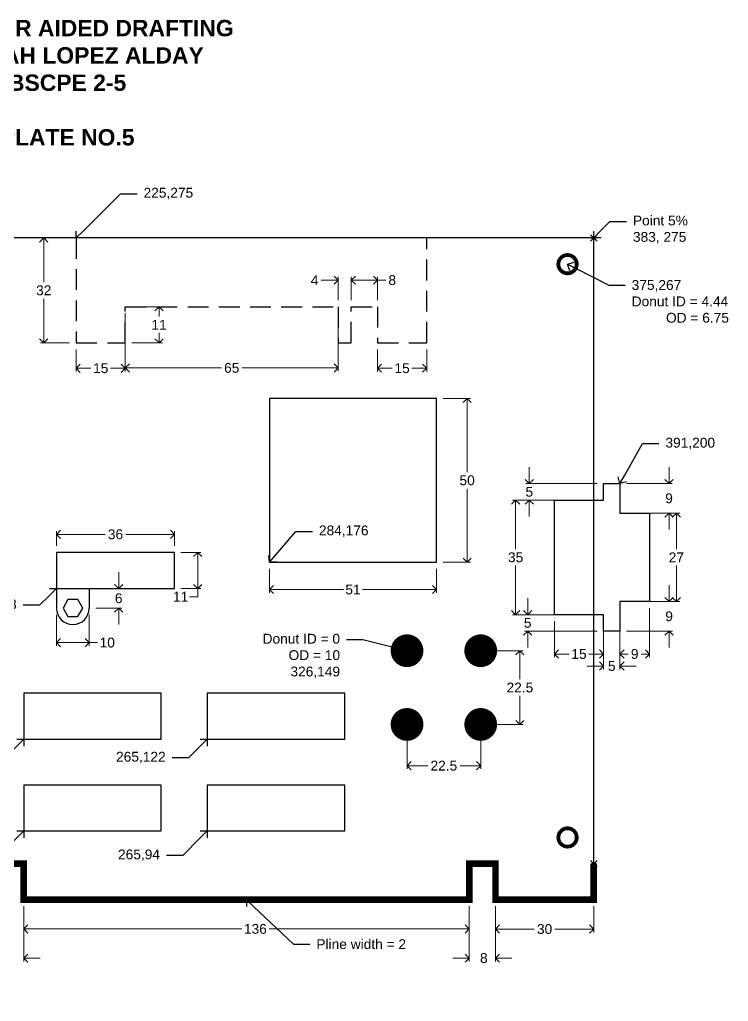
# Model space of a CAD drawing. Header units: millimetres. Extents: x 30 to 424, y 42 to 342.
# Drawn here: x 207.7 to 424.1, y 42 to 341.6 of the extents above; entities that cross this region are included whole.
import ezdxf
from ezdxf import colors
from ezdxf.entities.mleader import LeaderData, LeaderLine
from ezdxf.math import Vec2, Vec3

# ---------------------------------------------------------------- set-up
doc = ezdxf.new("R2010")
doc.units = ezdxf.units.MM
doc.header["$PDMODE"] = 35
doc.linetypes.add('DASHED', pattern=[19.05, 12.7, -6.35])
for name, color, linetype, lineweight in [('DIM LINES', 80, 'Continuous', 13), ('OBJECT LINE', 7, 'Continuous', 30), ('TITLE', 7, 'Continuous', 13)]:
    doc.layers.add(name, color=color, linetype=linetype, lineweight=lineweight)
doc.layers.add('PLINE', color=7, linetype='Continuous')
doc.styles.get("Standard").update_dxf_attribs({"font": 'arial.ttf'})
doc.dimstyles.new('ISO-25', dxfattribs={"dimtxt": 3, "dimasz": 2.5, "dimexe": 1, "dimexo": 2, "dimgap": 1, "dimtad": 0, "dimtih": 1, "dimtoh": 1, "dimdec": 1, "dimzin": 9, "dimdsep": 46, "dimtxsty": 'Standard', "dimblk": 'OPEN90', "dimcen": 2.5, "dimclrd": 3, "dimclre": 3, "dimclrt": 3, "dimadec": 0, "dimazin": 0, "dimtfac": 1, "dimtdec": 1, "dimtofl": 0, "dimtmove": 0, "dimatfit": 3, "dimldrblk": 'OPEN90', "dimfxl": 1, "dimtfillclr": 3, "dimlwd": 13, "dimlwe": 13, "dimarcsym": 0})

# ---------------------------------------------------------------- blocks, each defined once
blk = doc.blocks.new('_Open90')
at = {"color": 0, "linetype": 'ByBlock', "lineweight": -2}
for p, q in [((0, 0), (-1, 0)), ((-0.5, 0.5), (0, 0)), ((0, 0), (-0.5, -0.5))]:
    blk.add_line(p, q, dxfattribs=at)
blk = doc.blocks.new('*D14')
at = {"layer": 'Defpoints', "color": 0, "transparency": 16777216}
for p in [(201, 73), (209, 73), (209, 55.17)]:
    blk.add_point(p, dxfattribs=at)
at = {"layer": 'DIM LINES', "color": 3, "linetype": 'Continuous', "lineweight": 13, "transparency": 16777216}
for p, q in [((201, 71), (201, 54.17)), ((209, 71), (209, 54.17)), ((198.5, 55.17), (196, 55.17)), ((211.5, 55.17), (214, 55.17))]:
    blk.add_line(p, q, dxfattribs=at)
at = {"layer": 'DIM LINES', "color": 3, "lineweight": 13, "transparency": 16777216, "xscale": 2.5, "yscale": 2.5, "zscale": 2.5}
blk.add_blockref('_Open90', (201, 55.17), dxfattribs=at)
at = {"layer": 'DIM LINES', "color": 3, "lineweight": 13, "transparency": 16777216, "xscale": 2.5, "yscale": 2.5, "zscale": 2.5, "rotation": 180}
blk.add_blockref('_Open90', (209, 55.17), dxfattribs=at)
at = {"layer": 'DIM LINES', "color": 3, "transparency": 16777216, "insert": (205, 55.17), "char_height": 3, "attachment_point": 5}
blk.add_mtext('8', dxfattribs=at)
blk = doc.blocks.new('*D15')
at = {"layer": 'Defpoints', "color": 0, "transparency": 16777216}
for p in [(209, 73), (345, 73), (345, 64.07)]:
    blk.add_point(p, dxfattribs=at)
at = {"layer": 'DIM LINES', "color": 3, "linetype": 'Continuous', "lineweight": 13, "transparency": 16777216}
for p, q in [((209, 71), (209, 63.07)), ((345, 71), (345, 63.07)), ((211.5, 64.07), (275.53, 64.07)), ((342.5, 64.07), (283.88, 64.07))]:
    blk.add_line(p, q, dxfattribs=at)
at = {"layer": 'DIM LINES', "color": 3, "lineweight": 13, "transparency": 16777216, "xscale": 2.5, "yscale": 2.5, "zscale": 2.5, "rotation": 180}
blk.add_blockref('_Open90', (209, 64.07), dxfattribs=at)
at = {"layer": 'DIM LINES', "color": 3, "lineweight": 13, "transparency": 16777216, "xscale": 2.5, "yscale": 2.5, "zscale": 2.5}
blk.add_blockref('_Open90', (345, 64.07), dxfattribs=at)
at = {"layer": 'DIM LINES', "color": 3, "transparency": 16777216, "insert": (279.7, 64.07), "char_height": 3, "attachment_point": 5}
blk.add_mtext('136', dxfattribs=at)
blk = doc.blocks.new('*D16')
at = {"layer": 'Defpoints', "color": 0, "transparency": 16777216}
for p in [(345, 73), (353, 73), (353, 55.17)]:
    blk.add_point(p, dxfattribs=at)
at = {"layer": 'DIM LINES', "color": 3, "linetype": 'Continuous', "lineweight": 13, "transparency": 16777216}
for p, q in [((345, 71), (345, 54.17)), ((353, 71), (353, 54.17)), ((342.5, 55.17), (340, 55.17)), ((355.5, 55.17), (358, 55.17))]:
    blk.add_line(p, q, dxfattribs=at)
at = {"layer": 'DIM LINES', "color": 3, "lineweight": 13, "transparency": 16777216, "xscale": 2.5, "yscale": 2.5, "zscale": 2.5}
blk.add_blockref('_Open90', (345, 55.17), dxfattribs=at)
at = {"layer": 'DIM LINES', "color": 3, "lineweight": 13, "transparency": 16777216, "xscale": 2.5, "yscale": 2.5, "zscale": 2.5, "rotation": 180}
blk.add_blockref('_Open90', (353, 55.17), dxfattribs=at)
at = {"layer": 'DIM LINES', "color": 3, "transparency": 16777216, "insert": (349.44, 55.17), "char_height": 3, "attachment_point": 5}
blk.add_mtext('8', dxfattribs=at)
blk = doc.blocks.new('*D17')
at = {"layer": 'Defpoints', "color": 0, "transparency": 16777216}
for p in [(353, 73), (383, 73), (383, 64.03)]:
    blk.add_point(p, dxfattribs=at)
at = {"layer": 'DIM LINES', "color": 3, "linetype": 'Continuous', "lineweight": 13, "transparency": 16777216}
for p, q in [((353, 71), (353, 63.03)), ((383, 71), (383, 63.03)), ((355.5, 64.03), (364.86, 64.03)), ((380.5, 64.03), (371.14, 64.03))]:
    blk.add_line(p, q, dxfattribs=at)
at = {"layer": 'DIM LINES', "color": 3, "lineweight": 13, "transparency": 16777216, "xscale": 2.5, "yscale": 2.5, "zscale": 2.5, "rotation": 180}
blk.add_blockref('_Open90', (353, 64.03), dxfattribs=at)
at = {"layer": 'DIM LINES', "color": 3, "lineweight": 13, "transparency": 16777216, "xscale": 2.5, "yscale": 2.5, "zscale": 2.5}
blk.add_blockref('_Open90', (383, 64.03), dxfattribs=at)
at = {"layer": 'DIM LINES', "color": 3, "transparency": 16777216, "insert": (368, 64.03), "char_height": 3, "attachment_point": 5}
blk.add_mtext('30', dxfattribs=at)
blk = doc.blocks.new('*D24')
at = {"layer": 'Defpoints', "color": 0, "transparency": 16777216}
for p in [(225, 275), (215.1, 243), (225, 243)]:
    blk.add_point(p, dxfattribs=at)
at = {"layer": 'DIM LINES', "color": 3, "linetype": 'Continuous', "lineweight": 13, "transparency": 16777216}
for p, q in [((223, 275), (214.1, 275)), ((215.1, 272.5), (215.1, 261.53)), ((215.1, 245.5), (215.1, 256.47)), ((223, 243), (214.1, 243))]:
    blk.add_line(p, q, dxfattribs=at)
at = {"layer": 'DIM LINES', "color": 3, "lineweight": 13, "transparency": 16777216, "xscale": 2.5, "yscale": 2.5, "zscale": 2.5}
for p, rotation in [((215.1, 275), 90), ((215.1, 243), 270)]:
    blk.add_blockref('_Open90', p, dxfattribs=dict(at, rotation=rotation))
at = {"layer": 'DIM LINES', "color": 3, "transparency": 16777216, "insert": (215.1, 259), "char_height": 3, "attachment_point": 5}
blk.add_mtext('32', dxfattribs=at)
blk = doc.blocks.new('*D25')
at = {"layer": 'Defpoints', "color": 0, "transparency": 16777216}
for p in [(225, 243), (240, 243), (240, 235.23)]:
    blk.add_point(p, dxfattribs=at)
at = {"layer": 'DIM LINES', "color": 3, "linetype": 'Continuous', "lineweight": 13, "transparency": 16777216}
for p, q in [((225, 241), (225, 234.23)), ((240, 241), (240, 234.23)), ((227.5, 235.23), (229.48, 235.23)), ((237.5, 235.23), (235.52, 235.23))]:
    blk.add_line(p, q, dxfattribs=at)
at = {"layer": 'DIM LINES', "color": 3, "lineweight": 13, "transparency": 16777216, "xscale": 2.5, "yscale": 2.5, "zscale": 2.5, "rotation": 180}
blk.add_blockref('_Open90', (225, 235.23), dxfattribs=at)
at = {"layer": 'DIM LINES', "color": 3, "lineweight": 13, "transparency": 16777216, "xscale": 2.5, "yscale": 2.5, "zscale": 2.5}
blk.add_blockref('_Open90', (240, 235.23), dxfattribs=at)
at = {"layer": 'DIM LINES', "color": 3, "transparency": 16777216, "insert": (232.5, 235.23), "char_height": 3, "attachment_point": 5}
blk.add_mtext('15', dxfattribs=at)
blk = doc.blocks.new('*D26')
at = {"layer": 'Defpoints', "color": 0, "transparency": 16777216}
for p in [(240, 254), (305, 254), (305, 235.33)]:
    blk.add_point(p, dxfattribs=at)
at = {"layer": 'DIM LINES', "color": 3, "linetype": 'Continuous', "lineweight": 13, "transparency": 16777216}
for p, q in [((240, 252), (240, 234.33)), ((305, 252), (305, 234.33)), ((242.5, 235.33), (269.33, 235.33)), ((302.5, 235.33), (275.67, 235.33))]:
    blk.add_line(p, q, dxfattribs=at)
at = {"layer": 'DIM LINES', "color": 3, "lineweight": 13, "transparency": 16777216, "xscale": 2.5, "yscale": 2.5, "zscale": 2.5, "rotation": 180}
blk.add_blockref('_Open90', (240, 235.33), dxfattribs=at)
at = {"layer": 'DIM LINES', "color": 3, "lineweight": 13, "transparency": 16777216, "xscale": 2.5, "yscale": 2.5, "zscale": 2.5}
blk.add_blockref('_Open90', (305, 235.33), dxfattribs=at)
at = {"layer": 'DIM LINES', "color": 3, "transparency": 16777216, "insert": (272.5, 235.33), "char_height": 3, "attachment_point": 5}
blk.add_mtext('65', dxfattribs=at)
blk = doc.blocks.new('*D27')
at = {"layer": 'Defpoints', "color": 0, "transparency": 16777216}
for p in [(309, 262.12), (305, 254), (309, 254)]:
    blk.add_point(p, dxfattribs=at)
at = {"layer": 'DIM LINES', "color": 3, "linetype": 'Continuous', "lineweight": 13, "transparency": 16777216}
for p, q in [((302.5, 262.12), (299.83, 262.12)), ((305, 256), (305, 263.12)), ((309, 256), (309, 263.12)), ((311.5, 262.12), (314, 262.12))]:
    blk.add_line(p, q, dxfattribs=at)
at = {"layer": 'DIM LINES', "color": 3, "lineweight": 13, "transparency": 16777216, "xscale": 2.5, "yscale": 2.5, "zscale": 2.5}
blk.add_blockref('_Open90', (305, 262.12), dxfattribs=at)
at = {"layer": 'DIM LINES', "color": 3, "lineweight": 13, "transparency": 16777216, "xscale": 2.5, "yscale": 2.5, "zscale": 2.5, "rotation": 180}
blk.add_blockref('_Open90', (309, 262.12), dxfattribs=at)
at = {"layer": 'DIM LINES', "color": 3, "transparency": 16777216, "insert": (297.79, 262.12), "char_height": 3, "attachment_point": 5}
blk.add_mtext('4', dxfattribs=at)
blk = doc.blocks.new('*D28')
at = {"layer": 'Defpoints', "color": 0, "transparency": 16777216}
for p in [(317, 262.12), (309, 254), (317, 254)]:
    blk.add_point(p, dxfattribs=at)
at = {"layer": 'DIM LINES', "color": 3, "linetype": 'Continuous', "lineweight": 13, "transparency": 16777216}
for p, q in [((309, 256), (309, 263.12)), ((311.5, 262.12), (314.5, 262.12)), ((317, 256), (317, 263.12)), ((317, 262.12), (319.5, 262.12))]:
    blk.add_line(p, q, dxfattribs=at)
at = {"layer": 'DIM LINES', "color": 3, "lineweight": 13, "transparency": 16777216, "xscale": 2.5, "yscale": 2.5, "zscale": 2.5, "rotation": 180}
blk.add_blockref('_Open90', (309, 262.12), dxfattribs=at)
at = {"layer": 'DIM LINES', "color": 3, "lineweight": 13, "transparency": 16777216, "xscale": 2.5, "yscale": 2.5, "zscale": 2.5}
blk.add_blockref('_Open90', (317, 262.12), dxfattribs=at)
at = {"layer": 'DIM LINES', "color": 3, "transparency": 16777216, "insert": (321.49, 262.12), "char_height": 3, "attachment_point": 5}
blk.add_mtext('8', dxfattribs=at)
blk = doc.blocks.new('*D29')
at = {"layer": 'Defpoints', "color": 0, "transparency": 16777216}
for p in [(317, 243), (332, 243), (332, 235.24)]:
    blk.add_point(p, dxfattribs=at)
at = {"layer": 'DIM LINES', "color": 3, "linetype": 'Continuous', "lineweight": 13, "transparency": 16777216}
for p, q in [((317, 241), (317, 234.24)), ((332, 241), (332, 234.24)), ((319.5, 235.24), (321.48, 235.24)), ((329.5, 235.24), (327.52, 235.24))]:
    blk.add_line(p, q, dxfattribs=at)
at = {"layer": 'DIM LINES', "color": 3, "lineweight": 13, "transparency": 16777216, "xscale": 2.5, "yscale": 2.5, "zscale": 2.5, "rotation": 180}
blk.add_blockref('_Open90', (317, 235.24), dxfattribs=at)
at = {"layer": 'DIM LINES', "color": 3, "lineweight": 13, "transparency": 16777216, "xscale": 2.5, "yscale": 2.5, "zscale": 2.5}
blk.add_blockref('_Open90', (332, 235.24), dxfattribs=at)
at = {"layer": 'DIM LINES', "color": 3, "transparency": 16777216, "insert": (324.5, 235.24), "char_height": 3, "attachment_point": 5}
blk.add_mtext('15', dxfattribs=at)
blk = doc.blocks.new('*D30')
at = {"layer": 'Defpoints', "color": 0, "transparency": 16777216}
for p in [(240, 254), (240, 243), (250.31, 243)]:
    blk.add_point(p, dxfattribs=at)
at = {"layer": 'DIM LINES', "color": 3, "linetype": 'Continuous', "lineweight": 13, "transparency": 16777216}
for p, q in [((242, 254), (251.31, 254)), ((250.31, 251.5), (250.31, 251.01)), ((250.31, 245.5), (250.31, 245.99)), ((242, 243), (251.31, 243))]:
    blk.add_line(p, q, dxfattribs=at)
at = {"layer": 'DIM LINES', "color": 3, "lineweight": 13, "transparency": 16777216, "xscale": 2.5, "yscale": 2.5, "zscale": 2.5}
for p, rotation in [((250.31, 254), 90), ((250.31, 243), 270)]:
    blk.add_blockref('_Open90', p, dxfattribs=dict(at, rotation=rotation))
at = {"layer": 'DIM LINES', "color": 3, "transparency": 16777216, "insert": (250.31, 248.5), "char_height": 3, "attachment_point": 5}
blk.add_mtext('11', dxfattribs=at)
blk = doc.blocks.new('*D31')
at = {"layer": 'Defpoints', "color": 0, "transparency": 16777216}
for p in [(335, 226), (335, 176), (344.35, 176)]:
    blk.add_point(p, dxfattribs=at)
at = {"layer": 'DIM LINES', "color": 3, "linetype": 'Continuous', "lineweight": 13, "transparency": 16777216}
for p, q in [((337, 226), (345.35, 226)), ((344.35, 223.5), (344.35, 203.53)), ((344.35, 178.5), (344.35, 198.47)), ((337, 176), (345.35, 176))]:
    blk.add_line(p, q, dxfattribs=at)
at = {"layer": 'DIM LINES', "color": 3, "lineweight": 13, "transparency": 16777216, "xscale": 2.5, "yscale": 2.5, "zscale": 2.5}
for p, rotation in [((344.35, 226), 90), ((344.35, 176), 270)]:
    blk.add_blockref('_Open90', p, dxfattribs=dict(at, rotation=rotation))
at = {"layer": 'DIM LINES', "color": 3, "transparency": 16777216, "insert": (344.35, 201), "char_height": 3, "attachment_point": 5}
blk.add_mtext('50', dxfattribs=at)
blk = doc.blocks.new('*D32')
at = {"layer": 'Defpoints', "color": 0, "transparency": 16777216}
for p in [(284, 176), (335, 176), (335, 167.67)]:
    blk.add_point(p, dxfattribs=at)
at = {"layer": 'DIM LINES', "color": 3, "linetype": 'Continuous', "lineweight": 13, "transparency": 16777216}
for p, q in [((284, 174), (284, 166.67)), ((335, 174), (335, 166.67)), ((286.5, 167.67), (306.64, 167.67)), ((332.5, 167.67), (312.36, 167.67))]:
    blk.add_line(p, q, dxfattribs=at)
at = {"layer": 'DIM LINES', "color": 3, "lineweight": 13, "transparency": 16777216, "xscale": 2.5, "yscale": 2.5, "zscale": 2.5, "rotation": 180}
blk.add_blockref('_Open90', (284, 167.67), dxfattribs=at)
at = {"layer": 'DIM LINES', "color": 3, "lineweight": 13, "transparency": 16777216, "xscale": 2.5, "yscale": 2.5, "zscale": 2.5}
blk.add_blockref('_Open90', (335, 167.67), dxfattribs=at)
at = {"layer": 'DIM LINES', "color": 3, "transparency": 16777216, "insert": (309.5, 167.67), "char_height": 3, "attachment_point": 5}
blk.add_mtext('51', dxfattribs=at)
blk = doc.blocks.new('*D36')
at = {"layer": 'Defpoints', "color": 0, "transparency": 16777216}
for p in [(255, 184.53), (219, 179), (255, 179)]:
    blk.add_point(p, dxfattribs=at)
at = {"layer": 'DIM LINES', "color": 3, "linetype": 'Continuous', "lineweight": 13, "transparency": 16777216}
for p, q in [((219, 181), (219, 185.53)), ((221.5, 184.53), (233.85, 184.53)), ((252.5, 184.53), (240.15, 184.53)), ((255, 181), (255, 185.53))]:
    blk.add_line(p, q, dxfattribs=at)
at = {"layer": 'DIM LINES', "color": 3, "lineweight": 13, "transparency": 16777216, "xscale": 2.5, "yscale": 2.5, "zscale": 2.5, "rotation": 180}
blk.add_blockref('_Open90', (219, 184.53), dxfattribs=at)
at = {"layer": 'DIM LINES', "color": 3, "lineweight": 13, "transparency": 16777216, "xscale": 2.5, "yscale": 2.5, "zscale": 2.5}
blk.add_blockref('_Open90', (255, 184.53), dxfattribs=at)
at = {"layer": 'DIM LINES', "color": 3, "transparency": 16777216, "insert": (237, 184.53), "char_height": 3, "attachment_point": 5}
blk.add_mtext('36', dxfattribs=at)
blk = doc.blocks.new('*D37')
at = {"layer": 'Defpoints', "color": 0, "transparency": 16777216}
for p in [(255, 179), (255, 168), (262.1, 168)]:
    blk.add_point(p, dxfattribs=at)
at = {"layer": 'DIM LINES', "color": 3, "linetype": 'Continuous', "lineweight": 13, "transparency": 16777216}
for p, q in [((257, 179), (263.1, 179)), ((262.1, 176.5), (262.1, 170.5)), ((257, 168), (263.1, 168)), ((262.1, 168), (262.1, 165.5)), ((262.1, 165.5), (259.6, 165.5))]:
    blk.add_line(p, q, dxfattribs=at)
at = {"layer": 'DIM LINES', "color": 3, "lineweight": 13, "transparency": 16777216, "xscale": 2.5, "yscale": 2.5, "zscale": 2.5}
for p, rotation in [((262.1, 179), 90), ((262.1, 168), 270)]:
    blk.add_blockref('_Open90', p, dxfattribs=dict(at, rotation=rotation))
at = {"layer": 'DIM LINES', "color": 3, "transparency": 16777216, "insert": (256.89, 165.5), "char_height": 3, "attachment_point": 5}
blk.add_mtext('11', dxfattribs=at)
blk = doc.blocks.new('*D38')
at = {"layer": 'Defpoints', "color": 0, "transparency": 16777216}
for p in [(219, 162), (229, 162), (229, 151.47)]:
    blk.add_point(p, dxfattribs=at)
at = {"layer": 'DIM LINES', "color": 3, "linetype": 'Continuous', "lineweight": 13, "transparency": 16777216}
for p, q in [((219, 160), (219, 150.47)), ((229, 160), (229, 150.47)), ((221.5, 151.47), (226.5, 151.47)), ((229, 151.47), (231.5, 151.47))]:
    blk.add_line(p, q, dxfattribs=at)
at = {"layer": 'DIM LINES', "color": 3, "lineweight": 13, "transparency": 16777216, "xscale": 2.5, "yscale": 2.5, "zscale": 2.5, "rotation": 180}
blk.add_blockref('_Open90', (219, 151.47), dxfattribs=at)
at = {"layer": 'DIM LINES', "color": 3, "lineweight": 13, "transparency": 16777216, "xscale": 2.5, "yscale": 2.5, "zscale": 2.5}
blk.add_blockref('_Open90', (229, 151.47), dxfattribs=at)
at = {"layer": 'DIM LINES', "color": 3, "transparency": 16777216, "insert": (234.5, 151.47), "char_height": 3, "attachment_point": 5}
blk.add_mtext('10', dxfattribs=at)
blk = doc.blocks.new('*D39')
at = {"layer": 'Defpoints', "color": 0, "transparency": 16777216}
for p in [(229, 168), (229, 162), (237.98, 162)]:
    blk.add_point(p, dxfattribs=at)
at = {"layer": 'DIM LINES', "color": 3, "linetype": 'Continuous', "lineweight": 13, "transparency": 16777216}
for p, q in [((237.98, 170.5), (237.98, 173)), ((231, 168), (238.98, 168)), ((231, 162), (238.98, 162)), ((237.98, 159.5), (237.98, 157))]:
    blk.add_line(p, q, dxfattribs=at)
at = {"layer": 'DIM LINES', "color": 3, "lineweight": 13, "transparency": 16777216, "xscale": 2.5, "yscale": 2.5, "zscale": 2.5}
for p, rotation in [((237.98, 168), 270), ((237.98, 162), 90)]:
    blk.add_blockref('_Open90', p, dxfattribs=dict(at, rotation=rotation))
at = {"layer": 'DIM LINES', "color": 3, "transparency": 16777216, "insert": (237.98, 165), "char_height": 3, "attachment_point": 5}
blk.add_mtext('6', dxfattribs=at)
blk = doc.blocks.new('*D40')
at = {"layer": 'Defpoints', "color": 0, "transparency": 16777216}
for p in [(348.5, 149), (348.5, 126.5), (360.45, 126.5)]:
    blk.add_point(p, dxfattribs=at)
at = {"layer": 'DIM LINES', "color": 3, "linetype": 'Continuous', "lineweight": 13, "transparency": 16777216}
for p, q in [((350.5, 149), (361.45, 149)), ((360.45, 146.5), (360.45, 140.28)), ((360.45, 129), (360.45, 135.22)), ((350.5, 126.5), (361.45, 126.5))]:
    blk.add_line(p, q, dxfattribs=at)
at = {"layer": 'DIM LINES', "color": 3, "lineweight": 13, "transparency": 16777216, "xscale": 2.5, "yscale": 2.5, "zscale": 2.5}
for p, rotation in [((360.45, 149), 90), ((360.45, 126.5), 270)]:
    blk.add_blockref('_Open90', p, dxfattribs=dict(at, rotation=rotation))
at = {"layer": 'DIM LINES', "color": 3, "transparency": 16777216, "insert": (360.45, 137.75), "char_height": 3, "attachment_point": 5}
blk.add_mtext('22.5', dxfattribs=at)
blk = doc.blocks.new('*D41')
at = {"layer": 'Defpoints', "color": 0, "transparency": 16777216}
for p in [(400, 191), (400, 164), (408.23, 164)]:
    blk.add_point(p, dxfattribs=at)
at = {"layer": 'DIM LINES', "color": 3, "linetype": 'Continuous', "lineweight": 13, "transparency": 16777216}
for p, q in [((402, 191), (409.23, 191)), ((408.23, 188.5), (408.23, 180.01)), ((408.23, 166.5), (408.23, 174.99)), ((402, 164), (409.23, 164))]:
    blk.add_line(p, q, dxfattribs=at)
at = {"layer": 'DIM LINES', "color": 3, "lineweight": 13, "transparency": 16777216, "xscale": 2.5, "yscale": 2.5, "zscale": 2.5}
for p, rotation in [((408.23, 191), 90), ((408.23, 164), 270)]:
    blk.add_blockref('_Open90', p, dxfattribs=dict(at, rotation=rotation))
at = {"layer": 'DIM LINES', "color": 3, "transparency": 16777216, "insert": (408.23, 177.5), "char_height": 3, "attachment_point": 5}
blk.add_mtext('27', dxfattribs=at)
blk = doc.blocks.new('*D42')
at = {"layer": 'Defpoints', "color": 0, "transparency": 16777216}
for p in [(391, 200), (391, 191), (405.98, 191)]:
    blk.add_point(p, dxfattribs=at)
at = {"layer": 'DIM LINES', "color": 3, "linetype": 'Continuous', "lineweight": 13, "transparency": 16777216}
for p, q in [((405.98, 202.5), (405.98, 205)), ((393, 200), (406.98, 200)), ((393, 191), (406.98, 191)), ((405.98, 188.5), (405.98, 186))]:
    blk.add_line(p, q, dxfattribs=at)
at = {"layer": 'DIM LINES', "color": 3, "lineweight": 13, "transparency": 16777216, "xscale": 2.5, "yscale": 2.5, "zscale": 2.5}
for p, rotation in [((405.98, 200), 270), ((405.98, 191), 90)]:
    blk.add_blockref('_Open90', p, dxfattribs=dict(at, rotation=rotation))
at = {"layer": 'DIM LINES', "color": 3, "transparency": 16777216, "insert": (405.98, 195.5), "char_height": 3, "attachment_point": 5}
blk.add_mtext('9', dxfattribs=at)
blk = doc.blocks.new('*D43')
at = {"layer": 'Defpoints', "color": 0, "transparency": 16777216}
for p in [(386, 200), (363.32, 195), (386, 195)]:
    blk.add_point(p, dxfattribs=at)
at = {"layer": 'DIM LINES', "color": 3, "linetype": 'Continuous', "lineweight": 13, "transparency": 16777216}
for p, q in [((363.32, 202.5), (363.32, 205)), ((384, 200), (362.32, 200)), ((384, 195), (362.32, 195)), ((363.32, 192.5), (363.32, 190))]:
    blk.add_line(p, q, dxfattribs=at)
at = {"layer": 'DIM LINES', "color": 3, "lineweight": 13, "transparency": 16777216, "xscale": 2.5, "yscale": 2.5, "zscale": 2.5}
for p, rotation in [((363.32, 200), 270), ((363.32, 195), 90)]:
    blk.add_blockref('_Open90', p, dxfattribs=dict(at, rotation=rotation))
at = {"layer": 'DIM LINES', "color": 3, "transparency": 16777216, "insert": (363.32, 197.5), "char_height": 3, "attachment_point": 5}
blk.add_mtext('5', dxfattribs=at)
blk = doc.blocks.new('*D44')
at = {"layer": 'Defpoints', "color": 0, "transparency": 16777216}
for p in [(371, 195), (359.16, 160), (371, 160)]:
    blk.add_point(p, dxfattribs=at)
at = {"layer": 'DIM LINES', "color": 3, "linetype": 'Continuous', "lineweight": 13, "transparency": 16777216}
for p, q in [((369, 195), (358.16, 195)), ((359.16, 192.5), (359.16, 180.03)), ((359.16, 162.5), (359.16, 174.97)), ((369, 160), (358.16, 160))]:
    blk.add_line(p, q, dxfattribs=at)
at = {"layer": 'DIM LINES', "color": 3, "lineweight": 13, "transparency": 16777216, "xscale": 2.5, "yscale": 2.5, "zscale": 2.5}
for p, rotation in [((359.16, 195), 90), ((359.16, 160), 270)]:
    blk.add_blockref('_Open90', p, dxfattribs=dict(at, rotation=rotation))
at = {"layer": 'DIM LINES', "color": 3, "transparency": 16777216, "insert": (359.16, 177.5), "char_height": 3, "attachment_point": 5}
blk.add_mtext('35', dxfattribs=at)
blk = doc.blocks.new('*D45')
at = {"layer": 'Defpoints', "color": 0, "transparency": 16777216}
for p in [(386, 160), (362.84, 155), (386, 155)]:
    blk.add_point(p, dxfattribs=at)
at = {"layer": 'DIM LINES', "color": 3, "linetype": 'Continuous', "lineweight": 13, "transparency": 16777216}
for p, q in [((362.84, 162.5), (362.84, 165)), ((384, 160), (361.84, 160)), ((384, 155), (361.84, 155)), ((362.84, 152.5), (362.84, 150))]:
    blk.add_line(p, q, dxfattribs=at)
at = {"layer": 'DIM LINES', "color": 3, "lineweight": 13, "transparency": 16777216, "xscale": 2.5, "yscale": 2.5, "zscale": 2.5}
for p, rotation in [((362.84, 160), 270), ((362.84, 155), 90)]:
    blk.add_blockref('_Open90', p, dxfattribs=dict(at, rotation=rotation))
at = {"layer": 'DIM LINES', "color": 3, "transparency": 16777216, "insert": (362.84, 157.5), "char_height": 3, "attachment_point": 5}
blk.add_mtext('5', dxfattribs=at)
blk = doc.blocks.new('*D46')
at = {"layer": 'Defpoints', "color": 0, "transparency": 16777216}
for p in [(371, 160), (386, 160), (386, 148)]:
    blk.add_point(p, dxfattribs=at)
at = {"layer": 'DIM LINES', "color": 3, "linetype": 'Continuous', "lineweight": 13, "transparency": 16777216}
for p, q in [((371, 158), (371, 147)), ((386, 158), (386, 147)), ((373.5, 148), (375.48, 148)), ((383.5, 148), (381.52, 148))]:
    blk.add_line(p, q, dxfattribs=at)
at = {"layer": 'DIM LINES', "color": 3, "lineweight": 13, "transparency": 16777216, "xscale": 2.5, "yscale": 2.5, "zscale": 2.5, "rotation": 180}
blk.add_blockref('_Open90', (371, 148), dxfattribs=at)
at = {"layer": 'DIM LINES', "color": 3, "lineweight": 13, "transparency": 16777216, "xscale": 2.5, "yscale": 2.5, "zscale": 2.5}
blk.add_blockref('_Open90', (386, 148), dxfattribs=at)
at = {"layer": 'DIM LINES', "color": 3, "transparency": 16777216, "insert": (378.5, 148), "char_height": 3, "attachment_point": 5}
blk.add_mtext('15', dxfattribs=at)
blk = doc.blocks.new('*D47')
at = {"layer": 'Defpoints', "color": 0, "transparency": 16777216}
for p in [(386, 155), (391, 155), (391, 144.32)]:
    blk.add_point(p, dxfattribs=at)
at = {"layer": 'DIM LINES', "color": 3, "linetype": 'Continuous', "lineweight": 13, "transparency": 16777216}
for p, q in [((386, 153), (386, 143.32)), ((391, 153), (391, 143.32)), ((383.5, 144.32), (381, 144.32)), ((393.5, 144.32), (396, 144.32))]:
    blk.add_line(p, q, dxfattribs=at)
at = {"layer": 'DIM LINES', "color": 3, "lineweight": 13, "transparency": 16777216, "xscale": 2.5, "yscale": 2.5, "zscale": 2.5}
blk.add_blockref('_Open90', (386, 144.32), dxfattribs=at)
at = {"layer": 'DIM LINES', "color": 3, "lineweight": 13, "transparency": 16777216, "xscale": 2.5, "yscale": 2.5, "zscale": 2.5, "rotation": 180}
blk.add_blockref('_Open90', (391, 144.32), dxfattribs=at)
at = {"layer": 'DIM LINES', "color": 3, "transparency": 16777216, "insert": (388.5, 144.32), "char_height": 3, "attachment_point": 5}
blk.add_mtext('5', dxfattribs=at)
blk = doc.blocks.new('*D48')
at = {"layer": 'Defpoints', "color": 0, "transparency": 16777216}
for p in [(391, 164), (400, 164), (400, 148)]:
    blk.add_point(p, dxfattribs=at)
at = {"layer": 'DIM LINES', "color": 3, "linetype": 'Continuous', "lineweight": 13, "transparency": 16777216}
for p, q in [((391, 162), (391, 147)), ((400, 162), (400, 147)), ((393.5, 148), (393.51, 148)), ((397.5, 148), (397.49, 148))]:
    blk.add_line(p, q, dxfattribs=at)
at = {"layer": 'DIM LINES', "color": 3, "lineweight": 13, "transparency": 16777216, "xscale": 2.5, "yscale": 2.5, "zscale": 2.5, "rotation": 180}
blk.add_blockref('_Open90', (391, 148), dxfattribs=at)
at = {"layer": 'DIM LINES', "color": 3, "lineweight": 13, "transparency": 16777216, "xscale": 2.5, "yscale": 2.5, "zscale": 2.5}
blk.add_blockref('_Open90', (400, 148), dxfattribs=at)
at = {"layer": 'DIM LINES', "color": 3, "transparency": 16777216, "insert": (395.5, 148), "char_height": 3, "attachment_point": 5}
blk.add_mtext('9', dxfattribs=at)
blk = doc.blocks.new('*D49')
at = {"layer": 'Defpoints', "color": 0, "transparency": 16777216}
for p in [(391, 164), (406, 164), (391, 155)]:
    blk.add_point(p, dxfattribs=at)
at = {"layer": 'DIM LINES', "color": 3, "linetype": 'Continuous', "lineweight": 13, "transparency": 16777216}
for p, q in [((406, 166.5), (406, 169)), ((393, 164), (407, 164)), ((393, 155), (407, 155)), ((406, 152.5), (406, 150))]:
    blk.add_line(p, q, dxfattribs=at)
at = {"layer": 'DIM LINES', "color": 3, "lineweight": 13, "transparency": 16777216, "xscale": 2.5, "yscale": 2.5, "zscale": 2.5}
for p, rotation in [((406, 164), 270), ((406, 155), 90)]:
    blk.add_blockref('_Open90', p, dxfattribs=dict(at, rotation=rotation))
at = {"layer": 'DIM LINES', "color": 3, "transparency": 16777216, "insert": (406, 159.5), "char_height": 3, "attachment_point": 5}
blk.add_mtext('9', dxfattribs=at)
blk = doc.blocks.new('*D50')
at = {"layer": 'Defpoints', "color": 0, "transparency": 16777216}
for p in [(326, 126.5), (348.5, 126.5), (348.5, 113.9)]:
    blk.add_point(p, dxfattribs=at)
at = {"layer": 'DIM LINES', "color": 3, "linetype": 'Continuous', "lineweight": 13, "transparency": 16777216}
for p, q in [((326, 124.5), (326, 112.9)), ((348.5, 124.5), (348.5, 112.9)), ((328.5, 113.9), (332.32, 113.9)), ((346, 113.9), (342.18, 113.9))]:
    blk.add_line(p, q, dxfattribs=at)
at = {"layer": 'DIM LINES', "color": 3, "lineweight": 13, "transparency": 16777216, "xscale": 2.5, "yscale": 2.5, "zscale": 2.5, "rotation": 180}
blk.add_blockref('_Open90', (326, 113.9), dxfattribs=at)
at = {"layer": 'DIM LINES', "color": 3, "lineweight": 13, "transparency": 16777216, "xscale": 2.5, "yscale": 2.5, "zscale": 2.5}
blk.add_blockref('_Open90', (348.5, 113.9), dxfattribs=at)
at = {"layer": 'DIM LINES', "color": 3, "transparency": 16777216, "insert": (337.25, 113.9), "char_height": 3, "attachment_point": 5}
blk.add_mtext('22.5', dxfattribs=at)

msp = doc.modelspace()

# ---------------------------------------------------------------- linework, layer by layer
at = {"const_width": 5}
for points in [[(323.5, 149, 1), (328.5, 149, 1)], [(346, 149, 1), (351, 149, 1)], [(323.5, 126.5, 1), (328.5, 126.5, 1)], [(346, 126.5, 1), (351, 126.5, 1)]]:
    msp.add_lwpolyline(points, format="xyb", close=True, dxfattribs=at)
at = {"layer": 'OBJECT LINE'}
for p, q in [((383, 275), (55, 275)), ((383, 84), (383, 275)), ((386, 195), (386, 200)), ((386, 200), (391, 200)), ((391, 200), (391, 191)), ((371, 160), (371, 195)), ((371, 195), (386, 195)), ((391, 191), (400, 191)), ((400, 191), (400, 164)), ((219, 168), (219, 162)), ((219, 168), (229, 168)), ((229, 168), (229, 162)), ((400, 164), (391, 164)), ((391, 164), (391, 155)), ((386, 160), (371, 160)), ((386, 155), (386, 160)), ((391, 155), (386, 155))]:
    msp.add_line(p, q, dxfattribs=at)
at = {"layer": 'OBJECT LINE', "linetype": 'DASHED', "ltscale": 0.5}
for p, q in [((225, 275), (225, 243)), ((332, 243), (332, 275)), ((240, 243), (240, 254)), ((240, 254), (305, 254)), ((305, 254), (305, 243)), ((309, 243), (309, 254)), ((309, 254), (317, 254)), ((317, 254), (317, 243)), ((225, 243), (240, 243)), ((305, 243), (309, 243)), ((317, 243), (332, 243))]:
    msp.add_line(p, q, dxfattribs=at)
at = {"layer": 'OBJECT LINE', "const_width": 1.16}
for points in [[(372.2, 267, 1), (377.8, 267, 1)], [(372.2, 92, 1), (377.8, 92, 1)]]:
    msp.add_lwpolyline(points, format="xyb", close=True, dxfattribs=at)
at = {"layer": 'OBJECT LINE'}
for points in [[(284, 176), (335, 176), (335, 226), (284, 226)], [(219, 168), (255, 168), (255, 179), (219, 179)], [(222.5, 164.6), (221, 162), (222.5, 159.4), (225.5, 159.4), (227, 162), (225.5, 164.6)], [(209, 122), (251, 122), (251, 136), (209, 136)], [(265, 122), (307, 122), (307, 136), (265, 136)], [(209, 94), (251, 94), (251, 108), (209, 108)], [(265, 94), (307, 94), (307, 108), (265, 108)]]:
    msp.add_lwpolyline(points, close=True, dxfattribs=at)
msp.add_arc((224, 162), 5, 180, 0, dxfattribs=at)
for p in [(383, 275), (383, 84)]:
    msp.add_point(p, dxfattribs=at)
at = {"layer": 'PLINE', "const_width": 2}
msp.add_lwpolyline([(126, 84), (126, 73), (201, 73), (201, 84), (209, 84), (209, 73), (345, 73), (345, 84), (353, 84), (353, 73), (383, 73), (383, 84)], dxfattribs=at)

# ---------------------------------------------------------------- texts
at = {"layer": 'TITLE', "insert": (166.46, 341.57), "char_height": 5, "attachment_point": 1}
msp.add_mtext_dynamic_manual_height_columns('\\pxqc;{\\fArial|b1|i0|c0|p34;COMPUTER AIDED DRAFTING\\PGERIKAH LOPEZ ALDAY\\PBSCPE 2-5\\P\\PPLATE NO.5}', width=111.5752, gutter_width=12.5, heights=[0], dxfattribs=at)

# ---------------------------------------------------------------- dimensions: what is measured, and where the dimension line sits
at = {"layer": 'DIM LINES'}
for base, p1, p2, picture, middle in [((215.1, 243), (225, 275), (225, 243), '*D24', (215.1, 259)), ((344.35, 176), (335, 226), (335, 176), '*D31', (344.35, 201)), ((359.16, 160), (371, 195), (371, 160), '*D44', (359.16, 177.5)), ((408.23, 164), (400, 191), (400, 164), '*D41', (408.23, 177.5)), ((262.1, 168), (255, 179), (255, 168), '*D37', (256.89, 165.5)), ((237.98, 162), (229, 168), (229, 162), '*D39', (237.98, 165)), ((360.45, 126.5), (348.5, 149), (348.5, 126.5), '*D40', (360.45, 137.75))]:
    dim = msp.add_linear_dim(base=base, p1=p1, p2=p2, angle=90, dimstyle='ISO-25', dxfattribs=at)
    dim.commit()
    dim.dimension.update_dxf_attribs({"geometry": picture, "text_midpoint": middle})
for base, p1, p2, picture, middle in [((309, 262.12), (305, 254), (309, 254), '*D27', (297.79, 262.12)), ((400, 148), (391, 164), (400, 164), '*D48', (395.5, 148)), ((209, 55.17), (201, 73), (209, 73), '*D14', (205, 55.17)), ((345, 64.07), (209, 73), (345, 73), '*D15', (279.7, 64.07)), ((353, 55.17), (345, 73), (353, 73), '*D16', (349.44, 55.17)), ((383, 64.03), (353, 73), (383, 73), '*D17', (368, 64.03))]:
    dim = msp.add_linear_dim(base=base, p1=p1, p2=p2, dimstyle='ISO-25', dxfattribs=at)
    dim.commit()
    dim.dimension.update_dxf_attribs({"geometry": picture, "text_midpoint": middle, "dimtype": 160})
for base, p1, p2, picture, middle in [((317, 262.12), (309, 254), (317, 254), '*D28', (321.49, 262.12)), ((305, 235.33), (240, 254), (305, 254), '*D26', (272.5, 235.33)), ((240, 235.23), (225, 243), (240, 243), '*D25', (232.5, 235.23)), ((332, 235.24), (317, 243), (332, 243), '*D29', (324.5, 235.24)), ((255, 184.53), (219, 179), (255, 179), '*D36', (237, 184.53)), ((335, 167.67), (284, 176), (335, 176), '*D32', (309.5, 167.67)), ((229, 151.47), (219, 162), (229, 162), '*D38', (234.5, 151.47)), ((386, 148), (371, 160), (386, 160), '*D46', (378.5, 148)), ((391, 144.32), (386, 155), (391, 155), '*D47', (388.5, 144.32)), ((348.5, 113.9), (326, 126.5), (348.5, 126.5), '*D50', (337.25, 113.9))]:
    dim = msp.add_linear_dim(base=base, p1=p1, p2=p2, dimstyle='ISO-25', dxfattribs=at)
    dim.commit()
    dim.dimension.update_dxf_attribs({"geometry": picture, "text_midpoint": middle})
for base, p1, p2, picture, middle in [((250.31, 243), (240, 254), (240, 243), '*D30', (250.31, 248.5)), ((363.32, 195), (386, 200), (386, 195), '*D43', (363.32, 197.5)), ((405.98, 191), (391, 200), (391, 191), '*D42', (405.98, 195.5)), ((406, 164), (391, 155), (391, 164), '*D49', (406, 159.5)), ((362.84, 155), (386, 160), (386, 155), '*D45', (362.84, 157.5))]:
    dim = msp.add_linear_dim(base=base, p1=p1, p2=p2, angle=90, dimstyle='ISO-25', dxfattribs=at)
    dim.commit()
    dim.dimension.update_dxf_attribs({"geometry": picture, "text_midpoint": middle, "dimtype": 160})

# ---------------------------------------------------------------- leaders
ml = msp.add_multileader_mtext('Standard', dxfattribs=at)
ml.set_content('225,275', color=3)
ml.set_leader_properties(color=3)
ml.set_arrow_properties(name='OPEN90')
ml.build(insert=Vec2(0, 0))
ml.multileader.update_dxf_attribs({"dogleg_length": 5, "arrow_head_size": 3})
ctx = ml.context
ctx.base_point, ctx.char_height, ctx.arrow_head_size, ctx.plane_origin = Vec3(243.58, 288.52), 3, 3, Vec3(225, 275)
notes = []
notes.append((ctx, [(0, (1, 1, 0), (238.58, 288.52), (1, 0), 5, [(0, [(225, 275)], 0, [])])]))
ctx.mtext.insert, ctx.mtext.flow_direction = Vec3(245.58, 290.31), 5
ml = msp.add_multileader_mtext('Standard', dxfattribs=at)
ml.set_content('Point 5%\\P383, 275', color=3)
ml.set_leader_properties(color=3)
ml.set_arrow_properties(name='OPEN90')
ml.build(insert=Vec2(0, 0))
ml.multileader.update_dxf_attribs({"dogleg_length": 5, "arrow_head_size": 3})
ctx = ml.context
ctx.base_point, ctx.char_height, ctx.arrow_head_size, ctx.plane_origin = Vec3(392.96, 280.03), 3, 3, Vec3(383, 275)
notes.append((ctx, [(0, (1, 1, 0), (387.96, 280.03), (1, 0), 5, [(0, [(383, 275)], 0, [])])]))
ctx.mtext.insert, ctx.mtext.flow_direction = Vec3(394.96, 281.83), 5
ml = msp.add_multileader_mtext('Standard', dxfattribs=at)
ml.set_content('375,267\\PDonut ID = 4.44\\P         OD = 6.75', color=3)
ml.set_leader_properties(color=3)
ml.set_arrow_properties(name='OPEN90')
ml.build(insert=Vec2(0, 0))
ml.multileader.update_dxf_attribs({"dogleg_length": 5, "arrow_head_size": 3})
ctx = ml.context
ctx.base_point, ctx.char_height, ctx.arrow_head_size, ctx.plane_origin = Vec3(392.58, 260.62), 3, 3, Vec3(375, 267)
notes.append((ctx, [(0, (1, 1, 0), (387.58, 260.62), (1, 0), 5, [(0, [(375, 267)], 0, [])])]))
ctx.mtext.insert, ctx.mtext.flow_direction = Vec3(394.58, 262.14), 5
ml = msp.add_multileader_mtext('Standard', dxfattribs=at)
ml.set_content('391,200', color=3)
ml.set_leader_properties(color=3)
ml.set_arrow_properties(name='OPEN90')
ml.build(insert=Vec2(0, 0))
ml.multileader.update_dxf_attribs({"dogleg_length": 5, "arrow_head_size": 3})
ctx = ml.context
ctx.base_point, ctx.char_height, ctx.arrow_head_size, ctx.plane_origin = Vec3(402.89, 212.21), 3, 3, Vec3(391, 200)
notes.append((ctx, [(0, (1, 1, 0), (397.89, 212.21), (1, 0), 5, [(0, [(391, 200)], 0, [])])]))
ctx.mtext.insert, ctx.mtext.flow_direction = Vec3(404.89, 214.01), 5
ml = msp.add_multileader_mtext('Standard', dxfattribs=at)
ml.set_content('284,176', color=3)
ml.set_leader_properties(color=3)
ml.set_arrow_properties(name='OPEN90')
ml.build(insert=Vec2(0, 0))
ml.multileader.update_dxf_attribs({"dogleg_length": 5, "arrow_head_size": 3})
ctx = ml.context
ctx.base_point, ctx.char_height, ctx.arrow_head_size, ctx.plane_origin = Vec3(297.11, 185.43), 3, 3, Vec3(284, 176)
notes.append((ctx, [(0, (1, 1, 0), (292.11, 185.43), (1, 0), 5, [(0, [(284, 176)], 0, [])])]))
ctx.mtext.insert, ctx.mtext.flow_direction = Vec3(299.11, 187.23), 5
ml = msp.add_multileader_mtext('Standard', dxfattribs=at)
ml.set_content('219,168', color=3)
ml.set_leader_properties(color=3)
ml.set_arrow_properties(name='OPEN90')
ml.build(insert=Vec2(0, 0))
ml.multileader.update_dxf_attribs({"dogleg_length": 5, "arrow_head_size": 3})
ctx = ml.context
ctx.base_point, ctx.char_height, ctx.arrow_head_size, ctx.plane_origin = Vec3(189.99, 162.9), 3, 3, Vec3(219, 168)
ctx.text_align_type = 2
notes.append((ctx, [(0, (1, 1, 0), (213.83, 162.9), (-1, 0), 5, [(0, [(219, 168)], 0, [])])]))
ctx.mtext.insert, ctx.mtext.alignment, ctx.mtext.flow_direction = Vec3(206.83, 164.7), 3, 5
ml = msp.add_multileader_mtext('Standard', dxfattribs=at)
ml.set_content('Donut ID = 0\\POD = 10\\P326,149', color=3)
ml.set_leader_properties(color=3)
ml.set_arrow_properties(name='OPEN90')
ml.build(insert=Vec2(0, 0))
ml.multileader.update_dxf_attribs({"dogleg_length": 5, "arrow_head_size": 3})
ctx = ml.context
ctx.base_point, ctx.char_height, ctx.arrow_head_size, ctx.plane_origin = Vec3(280.43, 152.36), 3, 3, Vec3(326, 149)
ctx.text_align_type = 2
notes.append((ctx, [(0, (1, 1, 0), (312.56, 152.36), (-1, 0), 5, [(0, [(326, 149)], 0, [])])]))
ctx.mtext.insert, ctx.mtext.alignment, ctx.mtext.flow_direction = Vec3(305.56, 154.16), 3, 5
ml = msp.add_multileader_mtext('Standard', dxfattribs=at)
ml.set_content('209,122', color=3)
ml.set_leader_properties(color=3)
ml.set_arrow_properties(name='OPEN90')
ml.build(insert=Vec2(0, 0))
ml.multileader.update_dxf_attribs({"dogleg_length": 5, "arrow_head_size": 3})
ctx = ml.context
ctx.base_point, ctx.char_height, ctx.arrow_head_size, ctx.plane_origin = Vec3(180.15, 116.9), 3, 3, Vec3(209, 122)
ctx.text_align_type = 2
notes.append((ctx, [(0, (1, 1, 0), (203.95, 116.9), (-1, 0), 5, [(0, [(209, 122)], 0, [])])]))
ctx.mtext.insert, ctx.mtext.alignment, ctx.mtext.flow_direction = Vec3(196.95, 118.7), 3, 5
ml = msp.add_multileader_mtext('Standard', dxfattribs=at)
ml.set_content('265,122', color=3)
ml.set_leader_properties(color=3)
ml.set_arrow_properties(name='OPEN90')
ml.build(insert=Vec2(0, 0))
ml.multileader.update_dxf_attribs({"dogleg_length": 5, "arrow_head_size": 3})
ctx = ml.context
ctx.base_point, ctx.char_height, ctx.arrow_head_size, ctx.plane_origin = Vec3(235.52, 116.34), 3, 3, Vec3(265, 122)
ctx.text_align_type = 2
notes.append((ctx, [(0, (1, 1, 0), (259.33, 116.34), (-1, 0), 5, [(0, [(265, 122)], 0, [])])]))
ctx.mtext.insert, ctx.mtext.alignment, ctx.mtext.flow_direction = Vec3(252.33, 118.14), 3, 5
ml = msp.add_multileader_mtext('Standard', dxfattribs=at)
ml.set_content('209,94', color=3)
ml.set_leader_properties(color=3)
ml.set_arrow_properties(name='OPEN90')
ml.build(insert=Vec2(0, 0))
ml.multileader.update_dxf_attribs({"dogleg_length": 5, "arrow_head_size": 3})
ctx = ml.context
ctx.base_point, ctx.char_height, ctx.arrow_head_size, ctx.plane_origin = Vec3(180.79, 87.23), 3, 3, Vec3(209, 94)
ctx.text_align_type = 2
notes.append((ctx, [(0, (1, 1, 0), (202.28, 87.23), (-1, 0), 5, [(0, [(209, 94)], 0, [])])]))
ctx.mtext.insert, ctx.mtext.alignment, ctx.mtext.flow_direction = Vec3(195.28, 89.03), 3, 5
ml = msp.add_multileader_mtext('Standard', dxfattribs=at)
ml.set_content('265,94', color=3)
ml.set_leader_properties(color=3)
ml.set_arrow_properties(name='OPEN90')
ml.build(insert=Vec2(0, 0))
ml.multileader.update_dxf_attribs({"dogleg_length": 5, "arrow_head_size": 3})
ctx = ml.context
ctx.base_point, ctx.char_height, ctx.arrow_head_size, ctx.plane_origin = Vec3(236.11, 86.52), 3, 3, Vec3(265, 94)
ctx.text_align_type = 2
notes.append((ctx, [(0, (1, 1, 0), (257.6, 86.52), (-1, 0), 5, [(0, [(265, 94)], 0, [])])]))
ctx.mtext.insert, ctx.mtext.alignment, ctx.mtext.flow_direction = Vec3(250.6, 88.32), 3, 5
ml = msp.add_multileader_mtext('Standard', dxfattribs=at)
ml.set_content('Pline width = 2', color=3)
ml.set_leader_properties(color=3)
ml.set_arrow_properties(name='OPEN90')
ml.build(insert=Vec2(0, 0))
ml.multileader.update_dxf_attribs({"dogleg_length": 5, "arrow_head_size": 3})
ctx = ml.context
ctx.base_point, ctx.char_height, ctx.arrow_head_size, ctx.plane_origin = Vec3(296.33, 59.41), 3, 3, Vec3(277, 73)
notes.append((ctx, [(0, (1, 1, 0), (291.33, 59.41), (1, 0), 5, [(0, [(277, 73)], 0, [])])]))
ctx.mtext.insert, ctx.mtext.flow_direction = Vec3(298.33, 60.93), 5
for ctx, leaders in notes:
    for number, flags, end, landing, length, lines in leaders:
        leader = LeaderData()
        leader.index, (leader.has_last_leader_line, leader.has_dogleg_vector, leader.attachment_direction) = number, flags
        leader.last_leader_point, leader.dogleg_vector, leader.dogleg_length = Vec3(end), Vec3(landing), length
        for number, points, colour, breaks in lines:
            line = LeaderLine()
            line.index, line.vertices, line.color, line.breaks = number, Vec3.list(points), colors.encode_raw_color(colour), breaks
            leader.lines.append(line)
        ctx.leaders.append(leader)

doc.saveas('drawing.dxf')
